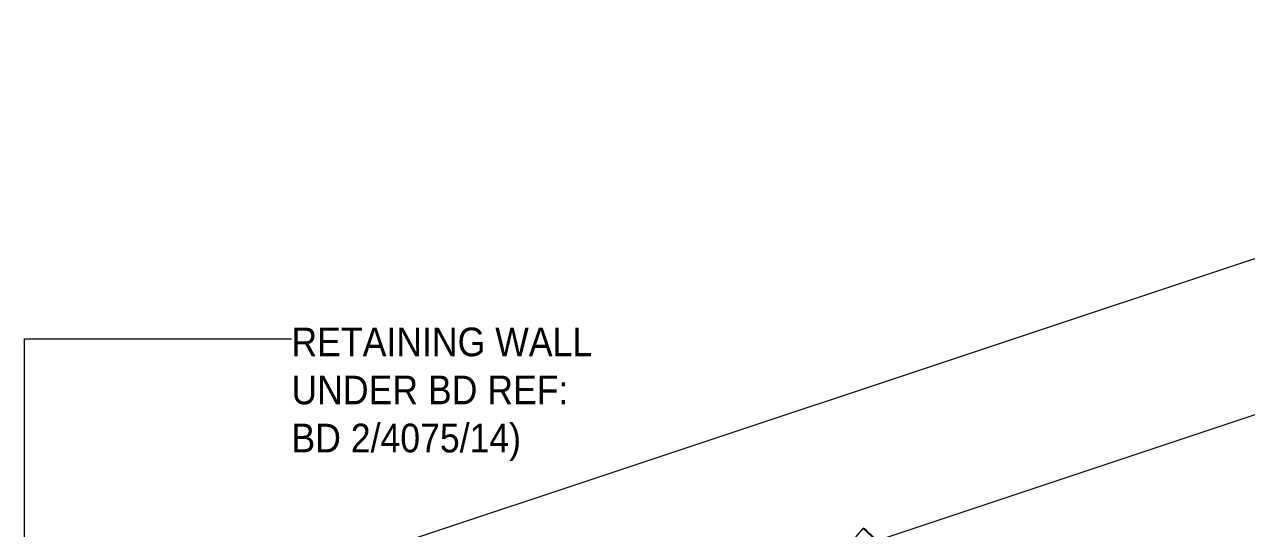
# Model space of a CAD drawing. Header units: millimetres. Extents: x 12827 to 178996, y -27589 to 73652.
# Drawn here: x 104727 to 116838, y 68655 to 73652 of the extents above; entities that cross this region are included whole.
import ezdxf

# ---------------------------------------------------------------- set-up
doc = ezdxf.new("R2010")
doc.units = ezdxf.units.MM
for name, color, linetype, lineweight in [('A-FLOR', 192, 'Continuous', 9), ('A-FLOR-HRAL', 11, 'Continuous', 9), ('G-ANNO-TEXT', 231, 'Continuous', 5)]:
    doc.layers.add(name, color=color, linetype=linetype, lineweight=lineweight)
doc.styles.add('Swis721 BT_1', font='swiss.ttf', dxfattribs={"width": 0.89, "height": 283.821263})

# ---------------------------------------------------------------- blocks, each defined once
blk = doc.blocks.new('Railings 58 - Railings 95-17990512-Copy of 1_F')
at = {"layer": 'A-FLOR-HRAL'}
for p in [(112963, 68565), (113042, 68660)]:
    blk.add_line(p, (113038, 68655), dxfattribs=at)
at = {"layer": 'A-FLOR-HRAL', "flags": 128}
blk.add_lwpolyline([(113241, 67064), (113289, 67136), (113332, 67211), (113369, 67290), (113401, 67371), (113426, 67454), (113445, 67539), (113458, 67625), (113464, 67711), (113464, 67798), (113458, 67885), (113446, 67970), (113427, 68055), (113401, 68138), (113370, 68219), (113333, 68298), (113291, 68374), (113242, 68446), (113189, 68514), (113131, 68579), (113068, 68639), (113043, 68660)], dxfattribs=at)
at = {"layer": 'A-FLOR-HRAL'}
blk.add_arc((112285, 67756), 1173, 324.2589, 50.0724, dxfattribs=at)
for points in [[(113038, 68655), (113038, 68655), (113039, 68656), (113039, 68657), (113040, 68657), (113040, 68657)], [(113040, 68657), (113040, 68658), (113041, 68658), (113041, 68659), (113042, 68659), (113042, 68659)], [(113042, 68659), (113042, 68660), (113042, 68660), (113042, 68660), (113042, 68660), (113043, 68660)], [(113043, 68660), (113043, 68660), (113043, 68660), (113042, 68660)], [(113043, 68660), (113043, 68660), (113043, 68660), (113043, 68660)]]:
    blk.add_open_spline(points, degree=3, dxfattribs=at)

msp = doc.modelspace()

# ---------------------------------------------------------------- linework, layer by layer
at = {"layer": 'A-FLOR'}
for p, q in [((105960.5171, 67683.60911), (123879.07097, 73652.02811)), ((117694.08668, 70040.31626), (113164.15254, 68530.37227))]:
    msp.add_line(p, q, dxfattribs=at)
at = {"layer": 'G-ANNO-TEXT', "color": 130}
for p, q in [((104727.22161, 70534.4229), (107373.30174, 70534.4229)), ((104727.22161, 65310.37866), (104727.22161, 70534.4229))]:
    msp.add_line(p, q, dxfattribs=at)

# ---------------------------------------------------------------- block references
at = {"layer": 'A-FLOR-HRAL'}
msp.add_blockref('Railings 58 - Railings 95-17990512-Copy of 1_F', (0, 0), dxfattribs=at)

# ---------------------------------------------------------------- texts
at = {"layer": 'G-ANNO-TEXT', "color": 7, "insert": (107373.30174, 70647.29178), "char_height": 283.8212635, "width": 3398.4, "attachment_point": 1, "line_spacing_factor": 1.00667, "style": 'Swis721 BT_1'}
msp.add_mtext('RETAINING WALL\\PUNDER BD REF:\\PBD 2/4075/14)', dxfattribs=at)

doc.saveas('drawing.dxf')
